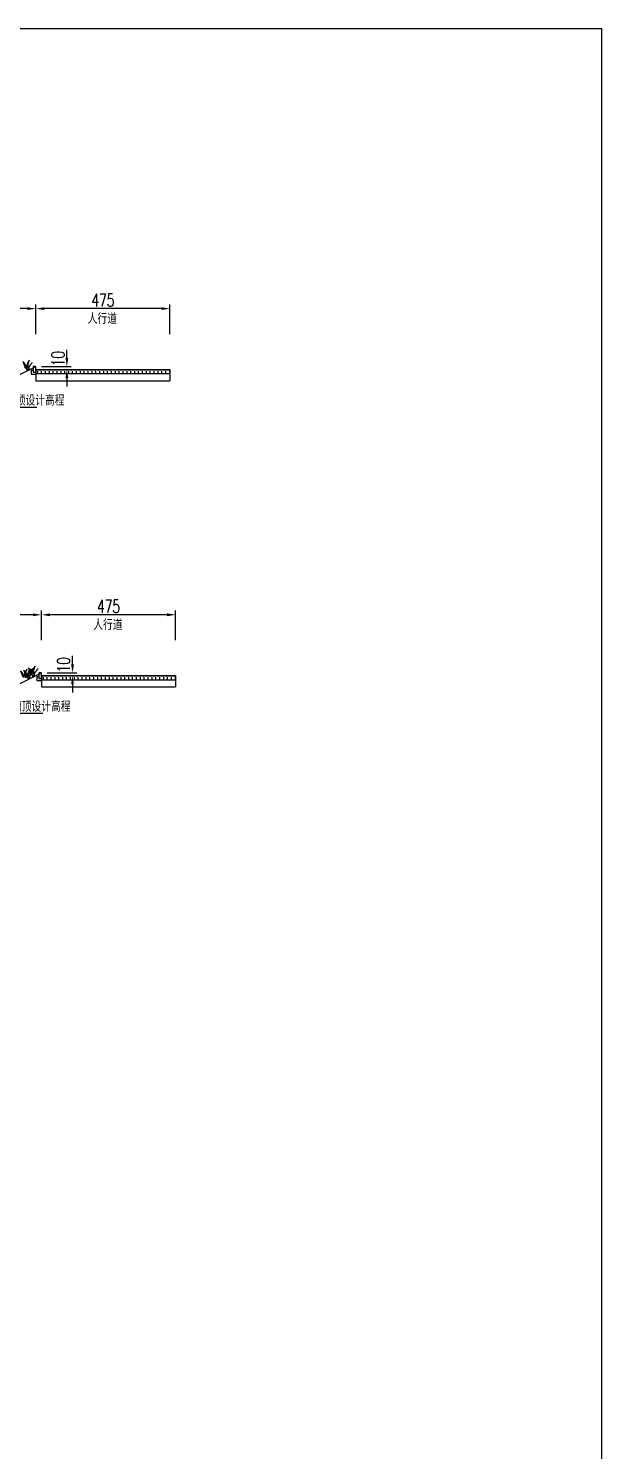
# Model space of a CAD drawing. Header units: millimetres. Extents: x -5615 to 11854, y -4751 to 15404.
# Drawn here: x 3292 to 5322, y 10366 to 15404 of the extents above; entities that cross this region are included whole.
import ezdxf
from ezdxf.enums import TextEntityAlignment as Align

# ---------------------------------------------------------------- set-up
doc = ezdxf.new("R2010")
doc.units = ezdxf.units.MM
doc.header["$LTSCALE"] = 0.25
doc.header["$MEASUREMENT"] = 0
for name, color, linetype in [('1', 3, 'Continuous'), ('3', 3, 'Continuous'), ('填充', 8, 'Continuous'), ('文字', 7, 'Continuous'), ('标注', 7, 'Continuous'), ('路面结构', 2, 'Continuous'), ('轮廓线', 1, 'Continuous')]:
    doc.layers.add(name, color=color, linetype=linetype)
doc.styles.get("Standard").update_dxf_attribs({"font": 'simplex1.shx', "width": 0.7, "bigfont": 'hztxt.shx'})
doc.dimstyles.new('150', dxfattribs={"dimscale": 15, "dimtxt": 3, "dimasz": 2, "dimexe": 1, "dimexo": 1, "dimgap": 0.5, "dimtad": 1, "dimdec": 1, "dimdsep": 46, "dimtxsty": 'Standard', "dimcen": 0.5, "dimadec": 0, "dimazin": 0, "dimtfac": 1, "dimtdec": 1, "dimtofl": 0, "dimtmove": 2, "dimatfit": 3, "dimfxl": 0, "dimtolj": 1, "dimtzin": 0, "dimarcsym": 0})

# ---------------------------------------------------------------- blocks, each defined once
blk = doc.blocks.new('*D272')
at = {"layer": '标注', "color": 0, "lineweight": -2}
for p, q in [((2857.9, 13236.9), (2857.9, 13341.9)), ((3307.9, 13326.9), (2887.9, 13326.9)), ((3337.9, 13236.9), (3337.9, 13341.9))]:
    blk.add_line(p, q, dxfattribs=at)
at = {"layer": '标注', "color": 0}
for points in [[(2887.9, 13331.9), (2887.9, 13321.9), (2857.9, 13326.9)], [(3307.9, 13331.9), (3307.9, 13321.9), (3337.9, 13326.9)]]:
    blk.add_solid(points, dxfattribs=at)
at = {"layer": '标注', "color": 0, "insert": (3097.9, 13356.9), "char_height": 45, "attachment_point": 5}
blk.add_mtext('\\A1;B', dxfattribs=at)
blk = doc.blocks.new('*D273')
at = {"layer": '标注', "color": 0, "lineweight": -2}
for p, q in [((3337.9, 13236.9), (3337.9, 13341.9)), ((3782.9, 13326.9), (3367.9, 13326.9)), ((3812.9, 13236.9), (3812.9, 13341.9))]:
    blk.add_line(p, q, dxfattribs=at)
at = {"layer": '标注', "color": 0}
for points in [[(3367.9, 13331.9), (3367.9, 13321.9), (3337.9, 13326.9)], [(3782.9, 13331.9), (3782.9, 13321.9), (3812.9, 13326.9)]]:
    blk.add_solid(points, dxfattribs=at)
at = {"layer": '标注', "color": 0, "insert": (3575.4, 13356.9), "char_height": 45, "attachment_point": 5}
blk.add_mtext('\\A1;475', dxfattribs=at)
blk = doc.blocks.new('*D274')
at = {"layer": '标注', "color": 0, "lineweight": -2}
for p, q in [((3447.7, 13151.4), (3447.7, 13181.4)), ((3357.7, 13121.4), (3462.7, 13121.4)), ((3357.7, 13111.4), (3462.7, 13111.4)), ((3447.7, 13081.4), (3447.7, 13051.4))]:
    blk.add_line(p, q, dxfattribs=at)
at = {"layer": '标注', "color": 0}
for points in [[(3442.7, 13151.4), (3452.7, 13151.4), (3447.7, 13121.4)], [(3442.7, 13081.4), (3452.7, 13081.4), (3447.7, 13111.4)]]:
    blk.add_solid(points, dxfattribs=at)
at = {"layer": '标注', "color": 0, "insert": (3416.3, 13149.7), "char_height": 45, "attachment_point": 5, "rotation": 90}
blk.add_mtext('\\A1;10', dxfattribs=at)
blk = doc.blocks.new('*D275')
at = {"layer": '标注', "color": 0, "lineweight": -2}
for p, q in [((2857.9, 14321.7), (2857.9, 14426.7)), ((3287.9, 14411.7), (2887.9, 14411.7)), ((3317.9, 14321.7), (3317.9, 14426.7))]:
    blk.add_line(p, q, dxfattribs=at)
at = {"layer": '标注', "color": 0}
for points in [[(2887.9, 14416.7), (2887.9, 14406.7), (2857.9, 14411.7)], [(3287.9, 14416.7), (3287.9, 14406.7), (3317.9, 14411.7)]]:
    blk.add_solid(points, dxfattribs=at)
at = {"layer": '标注', "color": 0, "insert": (3087.9, 14441.7), "char_height": 45, "attachment_point": 5}
blk.add_mtext('\\A1;B', dxfattribs=at)
blk = doc.blocks.new('*D276')
at = {"layer": '标注', "color": 0, "lineweight": -2}
for p, q in [((3317.9, 14321.7), (3317.9, 14426.7)), ((3762.9, 14411.7), (3347.9, 14411.7)), ((3792.9, 14321.7), (3792.9, 14426.7))]:
    blk.add_line(p, q, dxfattribs=at)
at = {"layer": '标注', "color": 0}
for points in [[(3347.9, 14416.7), (3347.9, 14406.7), (3317.9, 14411.7)], [(3762.9, 14416.7), (3762.9, 14406.7), (3792.9, 14411.7)]]:
    blk.add_solid(points, dxfattribs=at)
at = {"layer": '标注', "color": 0, "insert": (3555.4, 14441.7), "char_height": 45, "attachment_point": 5}
blk.add_mtext('\\A1;475', dxfattribs=at)
blk = doc.blocks.new('*D277')
at = {"layer": '标注', "color": 0, "lineweight": -2}
for p, q in [((3427.7, 14236.2), (3427.7, 14266.2)), ((3337.7, 14206.2), (3442.7, 14206.2)), ((3337.7, 14196.2), (3442.7, 14196.2)), ((3427.7, 14166.2), (3427.7, 14136.2))]:
    blk.add_line(p, q, dxfattribs=at)
at = {"layer": '标注', "color": 0}
for points in [[(3422.7, 14236.2), (3432.7, 14236.2), (3427.7, 14206.2)], [(3422.7, 14166.2), (3432.7, 14166.2), (3427.7, 14196.2)]]:
    blk.add_solid(points, dxfattribs=at)
at = {"layer": '标注', "color": 0, "insert": (3396.3, 14234.5), "char_height": 45, "attachment_point": 5, "rotation": 90}
blk.add_mtext('\\A1;10', dxfattribs=at)

msp = doc.modelspace()

# ---------------------------------------------------------------- hatches: boundary and pattern name
at = {"layer": '填充'}
h = msp.add_hatch(dxfattribs=at)
h.set_pattern_fill('ANGLE', color=256, scale=50, style=0)
h.set_pattern_definition([(180, (3035.737, 9546.389), (0, 13.75), [10, -3.75]), (90, (3035.737, 9546.389), (13.75, 8e-16), [10, -3.75])])
h.paths.add_polyline_path([(3317.87, 14196.24), (3317.87, 14181.24), (3792.87, 14181.24), (3792.87, 14196.24)])
h = msp.add_hatch(dxfattribs=at)
h.set_pattern_fill('ANGLE', color=256, scale=50, style=0)
h.set_pattern_definition([(180, (3055.737, 8461.584), (0, 13.75), [10, -3.75]), (90, (3055.737, 8461.584), (13.75, 8e-16), [10, -3.75])])
h.paths.add_polyline_path([(3337.87, 13111.43), (3337.87, 13096.43), (3812.87, 13096.43), (3812.87, 13111.43)])

# ---------------------------------------------------------------- linework, layer by layer
for p, q in [((3317.87, 14181.24), (3792.87, 14181.24)), ((3317.87, 14156.24), (3792.87, 14156.24)), ((3172.95, 14063.06), (3321.1, 14063.06)), ((3337.87, 13096.43), (3812.87, 13096.43)), ((3337.87, 13071.43), (3812.87, 13071.43)), ((3194.26, 12978.25), (3342.41, 12978.25))]:
    msp.add_line(p, q)
msp.add_lwpolyline([(-3642.81, 15404.42), (5321.54, 15404.42), (5321.54, -4750.7), (-3642.81, -4750.7)], close=True)
at = {"layer": '1', "color": 1, "linetype": 'Continuous'}
for points in [[(3300.87, 14193.24), (3300.87, 14179.24), (3317.87, 14179.24)], [(3320.87, 13108.43), (3320.87, 13094.43), (3337.87, 13094.43)]]:
    msp.add_lwpolyline(points, dxfattribs=at)
for points in [[(3317.87, 14204.24, 0.4142136), (3315.87, 14206.24), (3307.87, 14206.24), (3307.87, 14186.24), (3317.87, 14186.24)], [(3337.87, 13119.43, 0.4142136), (3335.87, 13121.43), (3327.87, 13121.43), (3327.87, 13101.43), (3337.87, 13101.43)]]:
    msp.add_lwpolyline(points, format="xyb", close=True, dxfattribs=at)
at = {"layer": '3', "color": 9}
for points in [[(3305.26, 14221.17, 0.0394978), (3297.32, 14210.86, 0.232087), (3292.95, 14192.84, -0.1911867), (3295.55, 14229.22, 0.2267195), (3286.21, 14203.28, 0.091203), (3272.33, 14223.95, 0.1239074), (3290.58, 14190.77, 0.0624947), (3277.38, 14204.21)], [(3286.92, 13106.25, 0.013375), (3307.12, 13135.95, 0.001492), (3283.08, 13113.04, 0.302407), (3281.05, 13103.91, -0.1063996), (3286.74, 13134.12, 0.2267195), (3277.4, 13108.17, 0.091203), (3263.52, 13128.84, 0.074282), (3274.52, 13104.17)], [(3308.11, 13127.79, 0.0394978), (3300.18, 13117.48, 0.232087), (3295.81, 13099.46, -0.1911867), (3298.4, 13135.85, 0.2267195), (3289.07, 13109.9, 0.091203), (3275.18, 13130.57, 0.1239074), (3293.44, 13097.4, 0.0624947), (3280.24, 13110.84)], [(3325.26, 13136.36, 0.0394978), (3317.32, 13126.06, 0.232087), (3312.95, 13108.04, -0.1911867), (3315.55, 13144.42, 0.2267195), (3306.21, 13118.47, 0.091203), (3292.33, 13139.14, 0.1239074), (3310.58, 13105.97, 0.0624947), (3297.38, 13119.41)]]:
    msp.add_lwpolyline(points, format="xyb", dxfattribs=at)
at = {"layer": '路面结构', "color": 1}
for points in [[(3300.87, 14193.24), (3307.87, 14193.24)], [(3320.87, 13108.43), (3327.87, 13108.43)]]:
    msp.add_lwpolyline(points, dxfattribs=at)
at = {"layer": '轮廓线'}
for p, q in [((2967.87, 14031.24), (3317.87, 14206.24)), ((3317.87, 14196.24), (3317.87, 14156.24)), ((3317.87, 14196.24), (3792.87, 14196.24)), ((3792.87, 14196.24), (3792.87, 14156.24)), ((2987.87, 12946.43), (3337.87, 13121.43)), ((3337.87, 13111.43), (3337.87, 13071.43)), ((3337.87, 13111.43), (3812.87, 13111.43)), ((3812.87, 13111.43), (3812.87, 13071.43))]:
    msp.add_line(p, q, dxfattribs=at)

# ---------------------------------------------------------------- texts
at = {"layer": '文字', "width": 0.8}
for s, p in [('人行道', (3553.04, 14376.3)), ('U形槽顶设计高程', (3284.2, 14086.68)), ('人行道', (3573.04, 13291.49)), ('U形槽顶设计高程', (3305.51, 13001.88))]:
    msp.add_text(s, height=37.5, dxfattribs=at).set_placement(p, align=Align.MIDDLE_CENTER)

# ---------------------------------------------------------------- dimensions: what is measured, and where the dimension line sits
at = {"layer": '标注'}
for base, p1, p2, picture, middle in [((2857.87, 14411.71), (3317.87, 14206.24), (2857.87, 14056.24), '*D275', (3087.87, 14441.71)), ((2857.87, 13326.91), (3337.87, 13121.43), (2857.87, 12971.43), '*D272', (3097.87, 13356.91))]:
    dim = msp.add_linear_dim(base=base, p1=p1, p2=p2, angle=180, text='B', dimstyle='150', dxfattribs=at)
    dim.commit()
    dim.dimension.update_dxf_attribs({"geometry": picture, "text_midpoint": middle})
for base, p1, p2, picture, middle in [((3317.87, 14411.71), (3792.87, 14196.24), (3317.87, 14206.24), '*D276', (3555.37, 14441.71)), ((3337.87, 13326.91), (3812.87, 13111.43), (3337.87, 13121.43), '*D273', (3575.37, 13356.91))]:
    dim = msp.add_linear_dim(base=base, p1=p1, p2=p2, dimstyle='150', dxfattribs=at)
    dim.commit()
    dim.dimension.update_dxf_attribs({"geometry": picture, "text_midpoint": middle})
for base, p1, p2, picture, middle in [((3427.7, 14206.24), (3317.87, 14196.24), (3317.87, 14206.24), '*D277', (3396.27, 14234.54)), ((3447.7, 13121.43), (3337.87, 13111.43), (3337.87, 13121.43), '*D274', (3416.27, 13149.74))]:
    dim = msp.add_linear_dim(base=base, p1=p1, p2=p2, angle=90, dimstyle='150', dxfattribs=at)
    dim.commit()
    dim.dimension.update_dxf_attribs({"geometry": picture, "text_midpoint": middle, "dimtype": 160})

doc.saveas('drawing.dxf')
